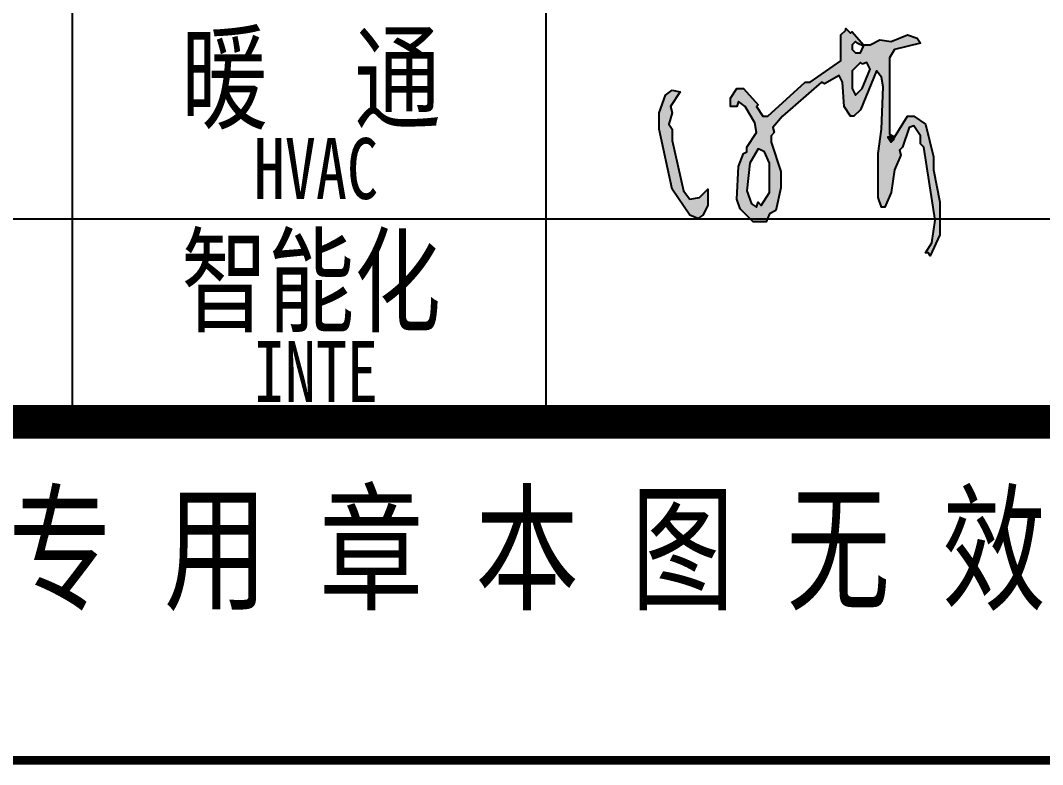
# Model space of a CAD drawing. Extents: x 1738711 to 2346805, y 1189731 to 2516152.
# Drawn here: x 1937682 to 1939192, y 1283464 to 1284563 of the extents above; entities that cross this region are included whole.
import ezdxf
from ezdxf.enums import TextEntityAlignment as Align

# ---------------------------------------------------------------- set-up
doc = ezdxf.new("R2010")
doc.units = 0
doc.header["$LTSCALE"] = 1000
doc.header["$MEASUREMENT"] = 0
doc.layers.add('TK', color=4, linetype='Continuous')
doc.styles.add('宋体', font='SIMSUN.TTF', dxfattribs={"width": 0.75})

# ---------------------------------------------------------------- blocks, each defined once
blk = doc.blocks.new('hjashrtahreahe')
at = {"layer": 'TK', "color": 7}
for p, q in [((79850, 2800), (79850, 1000)), ((81250.3, 2800), (81250.3, 1000)), ((76600, 1600), (83100, 1600)), ((76600, 1000), (83100, 1000))]:
    blk.add_line(p, q, dxfattribs=at)
at = {"layer": 'TK', "color": 7, "const_width": 25}
for points in [[(0, 59400), (84100, 59400), (84100, 0), (0, 0)], [(76600, 3550), (83100, 3550), (83100, 1000), (76600, 1000)]]:
    blk.add_lwpolyline(points, close=True, dxfattribs=at)
at = {"layer": 'TK', "color": 3, "const_width": 100}
blk.add_lwpolyline([(2500, 1000), (2500, 58400), (83100, 58400), (83100, 1000)], close=True, dxfattribs=at)
at = {"layer": 'TK', "color": 7, "const_width": 25}
blk.add_lwpolyline([(76600, 1000), (83100, 1000)], dxfattribs=at)
at = {"style": '宋体', "width": 0.75}
blk.add_text('未 盖 出 图 及 执 业 专 用 章 本 图 无 效', height=300, dxfattribs=at).set_placement((76442, 475.4))
at = {"layer": 'TK', "color": 7, "style": '宋体', "width": 0.75}
for s, height, p in [('暖  通', 250, (80173, 1891.3)), ('HVAC', 180, (80387.1, 1658.2)), ('智能化', 250, (80173, 1291.3)), ('INTE', 180, (80387.1, 1058.2))]:
    blk.add_text(s, height=height, dxfattribs=at).set_placement(p)
at = {"layer": 'TK', "style": '宋体', "width": 0.75}
for tag, height, p in [('项目负责人', 350, (6002.9, 57088.7)), ('专业负责人', 350, (6002.9, 56223.7)), ('设计人', 350, (6002.9, 55419.4)), ('版号1', 250, (77303.9, 22193.4)), ('时间1', 250, (82405.3, 22193.4)), ('版号2', 250, (77303.9, 21593.4)), ('时间2', 250, (82405.3, 21593.4)), ('版号3', 250, (77303.9, 20993.4)), ('时间3', 250, (82405.3, 20993.4)), ('建筑会签', 0.0001, (78977.9, 2403.2)), ('电气会签', 0.0001, (82127.9, 2403.2)), ('结构会签', 0.0001, (78977.9, 1803.2)), ('暖通会签', 0.0001, (82127.9, 1803.2)), ('给排水会签', 0.0001, (78977.9, 1249.5)), ('智能化会签', 0.0001, (82127.9, 1249.5))]:
    blk.add_attdef(tag, text='', height=height, dxfattribs=at).set_placement(p, align=Align.CENTER)
for tag, p in [('合作设计单位', (80815.9, 48985.9)), ('版号说明1', (79853.9, 22318.2)), ('版号说明2', (79853.9, 21718.2)), ('版号说明3', (79853.9, 21118.2)), ('浙江绿储科技有限公司', (80545.2, 16035.9)), ('百兆瓦级集中式熔盐储能关键', (80545.2, 14953.2)), ('设备研发及制造基地项目', (80545.2, 14603.3)), ('1#研发楼', (80545.2, 13635.9)), ('图名', (80545.2, 12435.9)), ('工程编号', (78977.9, 11460.9)), ('子项编号', (82127.9, 11460.9)), ('建筑', (78977.9, 10710.9)), ('图号', (82127.9, 10710.9)), ('施工图', (78977.9, 9960.9)), ('2023.03', (82127.9, 9960.9)), ('审定', (79352.9, 8460.9)), ('审核', (79352.9, 7710.9)), ('工程负责', (79352.9, 6960.9)), ('专业负责', (79352.9, 6210.9)), ('设计', (79352.9, 5460.9)), ('制图', (79352.9, 4710.9)), ('校对', (79352.9, 3960.9))]:
    blk.add_attdef(tag, text='', height=250, dxfattribs=at).set_placement(p, align=Align.MIDDLE_CENTER)
blk = doc.blocks.new('xq')
at = {"linetype": 'Continuous'}
h = blk.add_hatch(color=256, dxfattribs=at)
h.paths.add_polyline_path([(-769.79, 1086.26), (-767.79, 1088.26), (-768.79, 1091.26), (-762.79, 1098.26), (-738.79, 1119.26), (-736.79, 1118.26), (-727.79, 1123.26), (-725.79, 1119.26), (-724.79, 1104.26), (-720.79, 1098.26), (-718.79, 1098.26), (-714.79, 1102.26), (-704.79, 1126.26), (-701.79, 1122.26), (-700.79, 1116.26), (-701.79, 1090.26), (-703.79, 1075.26), (-703.79, 1048.26), (-701.79, 1042.26), (-699.79, 1042.26), (-695.79, 1051.26), (-693.79, 1065.26), (-689.79, 1074.26), (-690.79, 1077.26), (-688.79, 1079.26), (-684.79, 1091.26), (-681.79, 1092.26), (-677.79, 1086.26), (-677.79, 1081.26), (-675.79, 1079.26), (-668.79, 1034.26), (-670.79, 1020.26), (-674.79, 1014.26), (-672.79, 1014.26), (-671.79, 1012.26), (-665.79, 1025.26), (-665.79, 1045.26), (-669.79, 1065.26), (-669.79, 1073.26), (-674.79, 1093.26), (-681.79, 1098.26), (-685.79, 1098.26), (-693.79, 1085.26), (-694.54, 1085.76), (-693.79, 1084.26), (-695.79, 1082.26), (-697.79, 1085.26), (-695.13, 1086.15), (-696.79, 1087.26), (-696.79, 1134.26), (-693.79, 1139.26), (-677.79, 1143.26), (-679.79, 1146.26), (-685.79, 1148.26), (-695.79, 1144.26), (-702.79, 1145.26), (-708.79, 1142.26), (-712.79, 1142.26), (-719.79, 1150.26), (-720.79, 1149.26), (-723.79, 1152.26), (-723.79, 1151.26), (-726.79, 1148.26), (-726.79, 1132.26), (-745.79, 1119.26), (-748.79, 1119.26), (-771.79, 1098.26), (-774.79, 1098.26), (-778.79, 1104.26), (-777.79, 1105.26), (-786.79, 1115.26), (-790.79, 1115.26), (-794.79, 1109.26), (-794.79, 1104.26), (-790.79, 1104.26), (-789.79, 1107.26), (-785.79, 1104.26), (-779.79, 1094.26), (-778.79, 1088.26), (-784.79, 1079.26), (-784.79, 1076.26), (-786.79, 1075.26), (-789.79, 1067.26), (-790.79, 1047.26), (-788.79, 1041.26), (-780.79, 1033.26), (-772.79, 1033.26), (-770.79, 1038.26), (-766.79, 1040.26), (-763.79, 1054.26), (-763.79, 1064.26), (-769.79, 1082.26)])
h.paths.add_polyline_path([(-775.79, 1077.26), (-773.79, 1076.26), (-770.79, 1069.26), (-770.79, 1051.26), (-775.79, 1043.26), (-777.79, 1045.26), (-778.79, 1042.26), (-781.79, 1044.26), (-784.79, 1052.26), (-782.79, 1069.26), (-777.79, 1078.26)], flags=16)
h.paths.add_polyline_path([(-719.79, 1115.26), (-719.79, 1126.26), (-714.79, 1131.26), (-713.79, 1130.26), (-710.79, 1131.26), (-708.79, 1127.26), (-713.79, 1115.26), (-717.79, 1111.26)], flags=16)
h.paths.add_polyline_path([(-719.79, 1139.26), (-719.79, 1142.26), (-717.79, 1144.26), (-716.79, 1143.26), (-712.79, 1141.26), (-714.79, 1137.26), (-717.79, 1137.26)], flags=16)
for points in [[(-830.79, 1053.26), (-819.79, 1037.26), (-814.79, 1035.26), (-811.79, 1037.26), (-808.79, 1043.26), (-808.79, 1053.26), (-813.79, 1048.26), (-819.79, 1047.26), (-823.79, 1052.26), (-830.79, 1083.26), (-830.79, 1090.26), (-832.79, 1093.26), (-830.79, 1100.26), (-831.79, 1104.26), (-825.79, 1113.26), (-830.79, 1114.26), (-834.79, 1111.26), (-838.79, 1100.26), (-838.79, 1090.26)], [(-697.79, 1085.26), (-695.79, 1082.26), (-693.79, 1084.26), (-694.54, 1085.76), (-695.13, 1086.15)]]:
    blk.add_hatch(color=256, dxfattribs=at).paths.add_polyline_path(points)
for points in [[(-723.79, 1151.26), (-723.79, 1152.26), (-720.79, 1149.26), (-719.79, 1150.26), (-712.79, 1142.26), (-708.79, 1142.26), (-702.79, 1145.26), (-695.79, 1144.26), (-685.79, 1148.26), (-679.79, 1146.26), (-677.79, 1143.26), (-693.79, 1139.26), (-696.79, 1134.26), (-696.79, 1087.26), (-693.79, 1085.26), (-685.79, 1098.26), (-681.79, 1098.26), (-674.79, 1093.26), (-669.79, 1073.26), (-669.79, 1065.26), (-665.79, 1045.26), (-665.79, 1025.26), (-671.79, 1012.26), (-672.79, 1014.26), (-674.79, 1014.26), (-670.79, 1020.26), (-668.79, 1034.26), (-675.79, 1079.26), (-677.79, 1081.26), (-677.79, 1086.26), (-681.79, 1092.26), (-684.79, 1091.26), (-688.79, 1079.26), (-690.79, 1077.26), (-689.79, 1074.26), (-693.79, 1065.26), (-695.79, 1051.26), (-699.79, 1042.26), (-701.79, 1042.26), (-703.79, 1048.26), (-703.79, 1075.26), (-701.79, 1090.26), (-700.79, 1116.26), (-701.79, 1122.26), (-704.79, 1126.26), (-714.79, 1102.26), (-718.79, 1098.26), (-720.79, 1098.26), (-724.79, 1104.26), (-725.79, 1119.26), (-727.79, 1123.26), (-736.79, 1118.26), (-738.79, 1119.26), (-762.79, 1098.26), (-768.79, 1091.26), (-767.79, 1088.26), (-769.79, 1086.26), (-769.79, 1082.26), (-763.79, 1064.26), (-763.79, 1054.26), (-766.79, 1040.26), (-770.79, 1038.26), (-772.79, 1033.26), (-780.79, 1033.26), (-788.79, 1041.26), (-790.79, 1047.26), (-789.79, 1067.26), (-786.79, 1075.26), (-784.79, 1076.26), (-784.79, 1079.26), (-778.79, 1088.26), (-779.79, 1094.26), (-785.79, 1104.26), (-789.79, 1107.26), (-790.79, 1104.26), (-794.79, 1104.26), (-794.79, 1109.26), (-790.79, 1115.26), (-786.79, 1115.26), (-777.79, 1105.26), (-778.79, 1104.26), (-774.79, 1098.26), (-771.79, 1098.26), (-748.79, 1119.26), (-745.79, 1119.26), (-726.79, 1132.26), (-726.79, 1148.26), (-723.79, 1151.26)], [(-716.79, 1143.26), (-717.79, 1144.26), (-719.79, 1142.26), (-719.79, 1139.26), (-717.79, 1137.26), (-714.79, 1137.26), (-712.79, 1141.26), (-716.79, 1143.26)], [(-713.79, 1130.26), (-714.79, 1131.26), (-719.79, 1126.26), (-719.79, 1115.26), (-717.79, 1111.26), (-713.79, 1115.26), (-708.79, 1127.26), (-710.79, 1131.26), (-713.79, 1130.26)], [(-830.79, 1114.26), (-825.79, 1113.26), (-831.79, 1104.26), (-830.79, 1100.26), (-832.79, 1093.26), (-830.79, 1090.26), (-830.79, 1083.26), (-823.79, 1052.26), (-819.79, 1047.26), (-813.79, 1048.26), (-808.79, 1053.26), (-808.79, 1043.26), (-811.79, 1037.26), (-814.79, 1035.26), (-819.79, 1037.26), (-830.79, 1053.26), (-838.79, 1090.26), (-838.79, 1100.26), (-834.79, 1111.26), (-830.79, 1114.26)], [(-693.79, 1084.26), (-694.79, 1086.26), (-697.79, 1085.26), (-695.79, 1082.26), (-693.79, 1084.26)], [(-775.79, 1077.26), (-777.79, 1078.26), (-782.79, 1069.26), (-784.79, 1052.26), (-781.79, 1044.26), (-778.79, 1042.26), (-777.79, 1045.26), (-775.79, 1043.26), (-770.79, 1051.26), (-770.79, 1069.26), (-773.79, 1076.26), (-775.79, 1077.26)]]:
    blk.add_lwpolyline(points, dxfattribs=at)
blk = doc.blocks.new('harehraehr')
at = {"linetype": 'Continuous', "xscale": 7.2, "yscale": 7.2, "zscale": 7.2}
blk.add_blockref('xq', (2026333.8, 1944056), dxfattribs=at)

msp = doc.modelspace()

# ---------------------------------------------------------------- block references
for name, p, xscale, yscale, zscale in [('hjashrtahreahe', (1897833.1, 1283470.1), 0.5, 0.5, 0.5), ('harehraehr', (1265200.8, 633773.5), 0.33333, 0.33333, 0.33333)]:
    msp.add_blockref(name, p, dxfattribs=dict(xscale=xscale, yscale=yscale, zscale=zscale))

doc.saveas('drawing.dxf')
